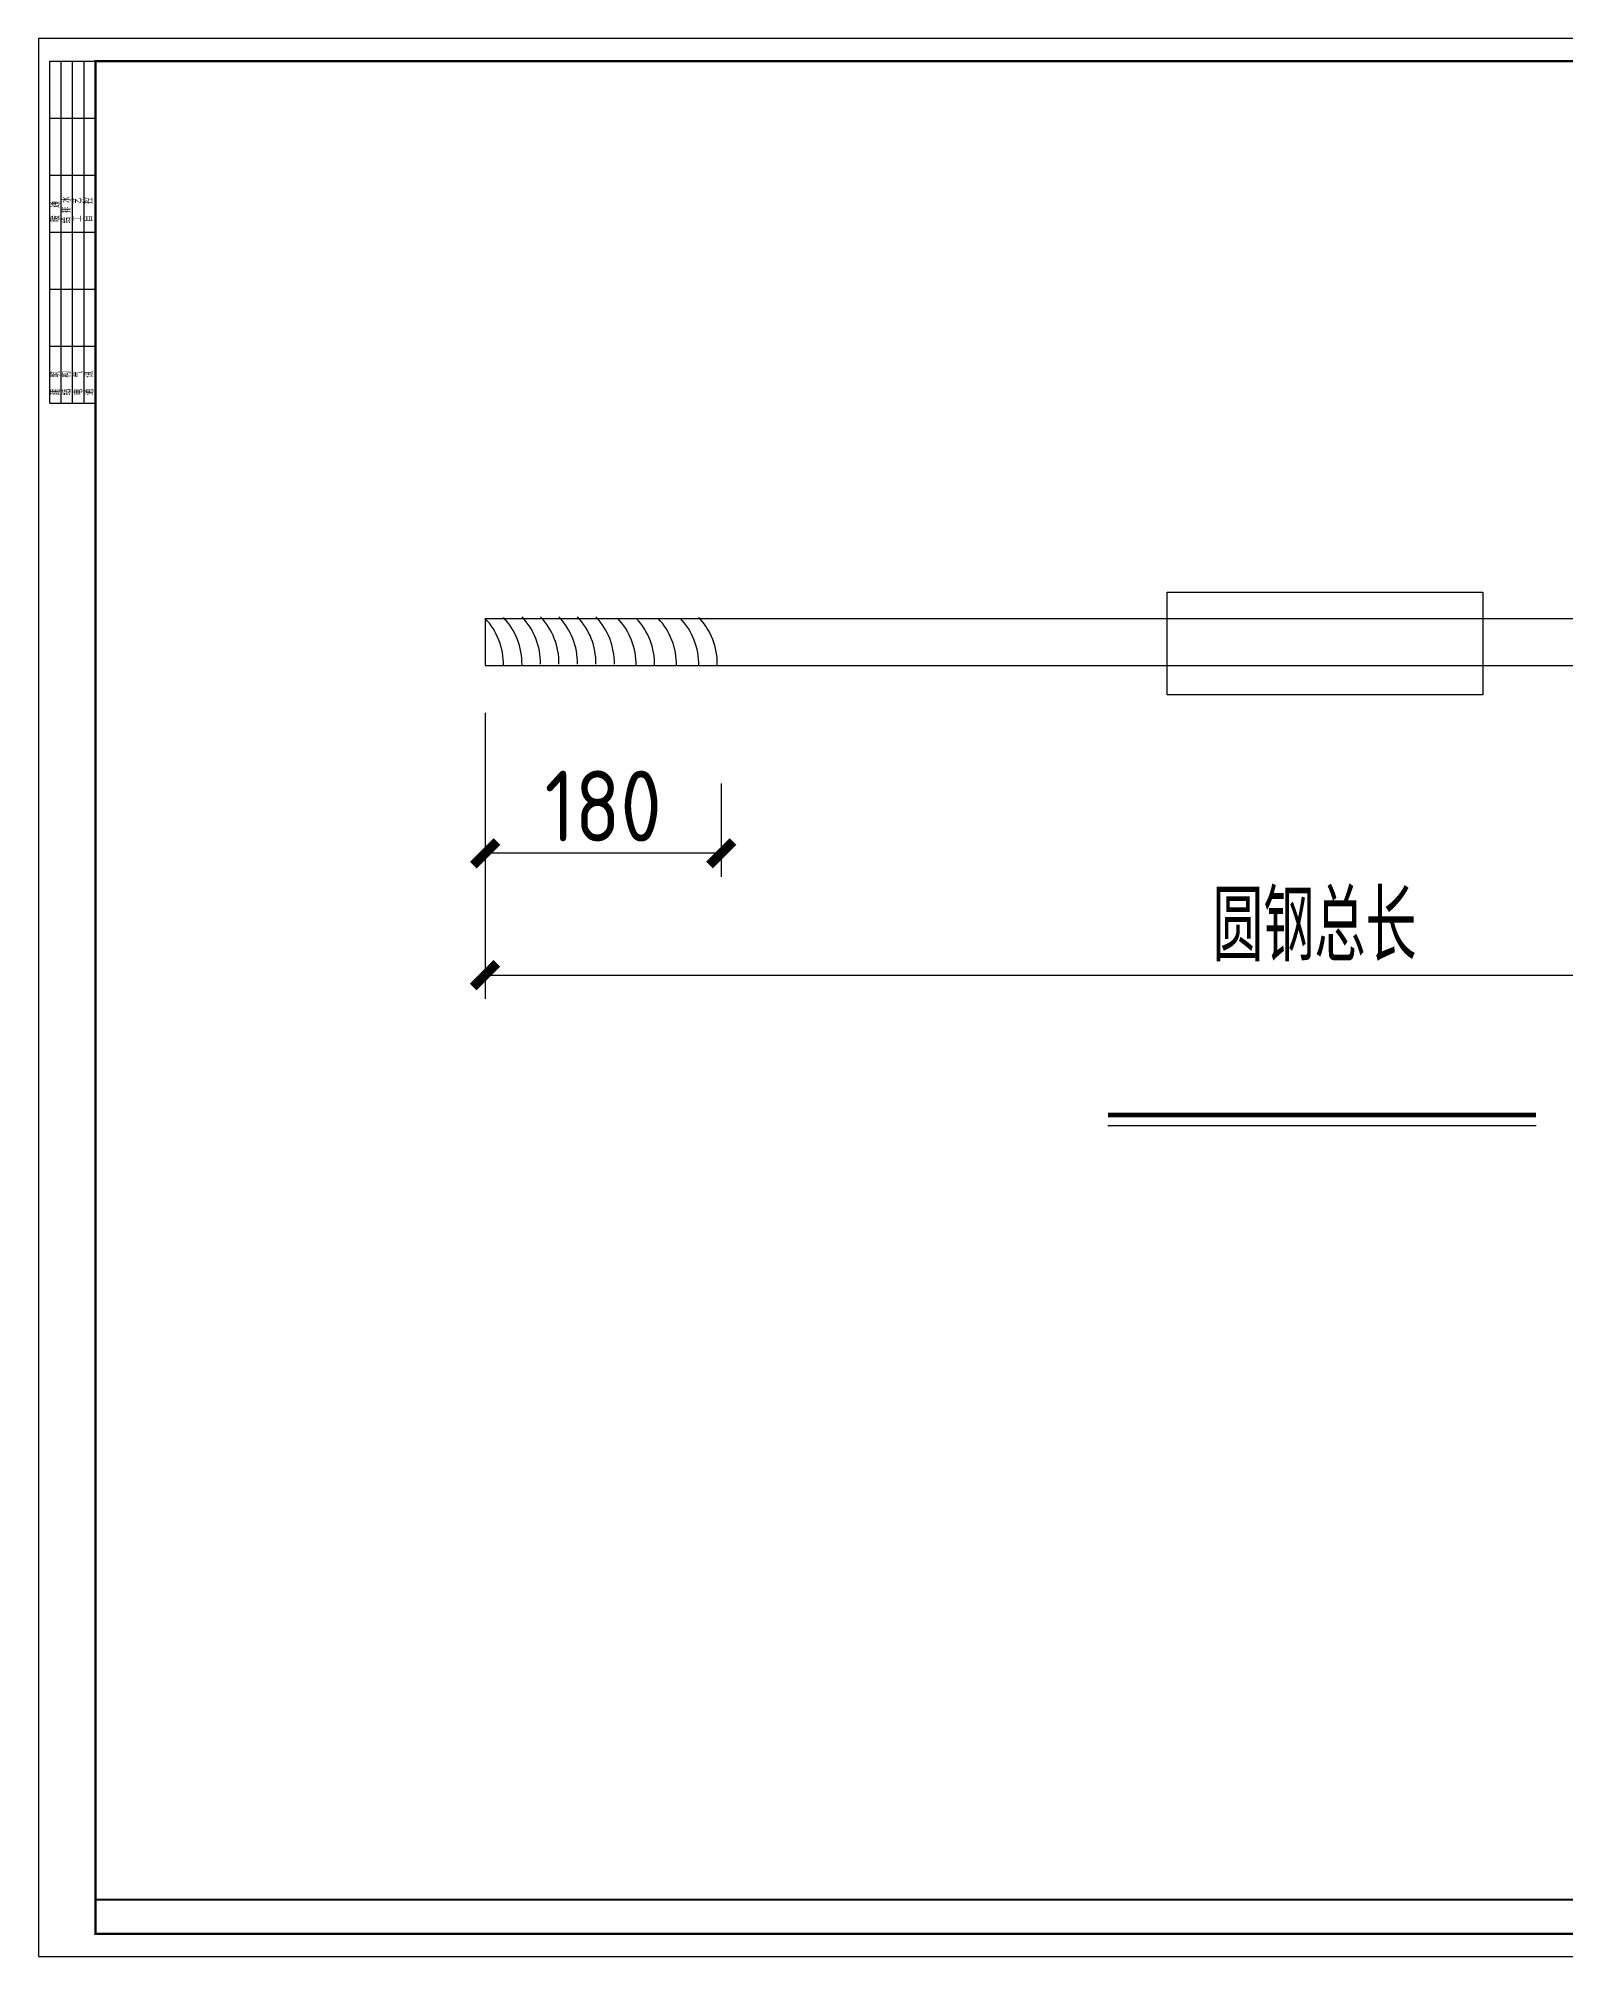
# Model space of a CAD drawing. Extents: x -196983 to 471790, y -783661 to 190401.
# Drawn here: x 215543 to 222008, y -216412 to -208288 of the extents above; entities that cross this region are included whole.
import ezdxf

# ---------------------------------------------------------------- set-up
doc = ezdxf.new("R2010")
doc.units = 0
doc.header["$LTSCALE"] = 1000
doc.header["$MEASUREMENT"] = 0
for name, color, linetype in [('_TCH_MASK', 7, 'Continuous'), ('AXIS', 3, 'Continuous'), ('PUB_TITLE', 4, 'Continuous')]:
    doc.layers.add(name, color=color, linetype=linetype)
doc.styles.get("Standard").update_dxf_attribs({"font": 'gbenor.shx', "bigfont": 'gbcbig.shx'})
doc.dimstyles.get("Standard").update_dxf_attribs({"dimscale": 100, "dimtxt": 3.5, "dimasz": 1, "dimexe": 2.5, "dimexo": 3, "dimgap": 1.5, "dimtad": 1, "dimdec": 0, "dimzin": 0, "dimdsep": 46, "dimtxsty": 'Standard', "dimblk": 'ARCHTICK', "dimcen": 0.09, "dimadec": 0, "dimazin": 0, "dimtfac": 1, "dimtdec": 0, "dimtix": 1, "dimtmove": 2, "dimatfit": 3, "dimfxl": 1, "dimtolj": 1, "dimtzin": 0, "dimarcsym": 0})

# ---------------------------------------------------------------- blocks, each defined once
blk = doc.blocks.new('$titleblk$00000095')
for p, q in [((-150, 20), (-150, 0)), ((-150, 20), (0, 20)), ((-125, 20), (-125, 0)), ((-100, 20), (-100, 0)), ((-75, 20), (-75, 0)), ((-75, 20), (-75, 0)), ((-50, 20), (-50, 0)), ((-25, 20), (-25, 0)), ((0, 20), (0, 0)), ((-150, 15), (-75, 15)), ((-150, 10), (-75, 10)), ((-75, 15), (0, 15)), ((-75, 10), (0, 10)), ((-150, 5), (-75, 5)), ((-75, 5), (0, 5))]:
    blk.add_line(p, q)
at = {"width": 0.8}
for s, p in [('建   筑', (-146.45, 15.65)), ('暖  通', (-70.35, 15.73)), ('结   构', (-146.45, 10.91)), ('电   气', (-146.45, 5.65)), ('给 排 水', (-71.03, 10.9)), ('工   艺', (-70.35, 6.13)), ('通   讯', (-146.45, 0.88)), ('自   控', (-70.35, 1.24))]:
    blk.add_text(s, height=3.509, dxfattribs=at).set_placement(p)
blk = doc.blocks.new('新块')
at = {"layer": 'PUB_TITLE'}
blk.add_lwpolyline([(-47560, 0), (0, 0), (0, 33640), (-47560, 33640)], close=True, dxfattribs=at)
at = {"layer": 'PUB_TITLE', "const_width": 40}
blk.add_lwpolyline([(-46560, 400), (-400, 400), (-400, 33240), (-46560, 33240)], close=True, dxfattribs=at)
at = {"layer": 'PUB_TITLE', "const_width": 32}
blk.add_lwpolyline([(-400, 1000), (-46560, 1000)], dxfattribs=at)
at = {"layer": 'PUB_TITLE', "xscale": 40, "yscale": 40, "zscale": 40, "rotation": 90}
blk.add_blockref('$titleblk$00000095', (-46560, 33240), dxfattribs=at)
for tag, p in [('审定人', (-8147, 838)), ('审核人', (-8147, 641)), ('设计负责人', (-6745, 649)), ('校对', (-6621, 837)), ('工程名称', (-5026, 781)), ('图名', (-3347, 649)), ('日期', (-905, 632)), ('阶段', (-810, 832)), ('项目负责人', (-8228, 444)), ('设计人', (-6659, 447)), ('项目名称', (-5026, 479)), ('图号', (-1657, 502)), ('比例', (-810, 446))]:
    blk.add_attdef(tag, p, '', height=120)
blk = doc.blocks.new('_ArchTick')
at = {"color": 0, "linetype": 'ByBlock', "const_width": 0.4}
blk.add_lwpolyline([(-0.5, -0.5), (0.5, 0.5)], dxfattribs=at)
blk = doc.blocks.new('*D1537')
at = {"layer": 'AXIS', "color": 0, "lineweight": -2}
for p, q in [((217434, -211144.2), (217434, -212355.4)), ((224455.1, -211144.2), (224455.1, -212355.4)), ((217434, -212255.4), (224455.1, -212255.4))]:
    blk.add_line(p, q, dxfattribs=at)
at = {"layer": 'Defpoints', "color": 0}
for p in [(217434, -210944.2), (224455.1, -210944.2), (224455.1, -212255.4)]:
    blk.add_point(p, dxfattribs=at)
at = {"layer": 'AXIS', "color": 0, "lineweight": -2, "xscale": 100, "yscale": 100, "zscale": 100, "rotation": 180}
blk.add_blockref('_ArchTick', (217434, -212255.4), dxfattribs=at)
at = {"layer": 'AXIS', "color": 0, "lineweight": -2, "xscale": 100, "yscale": 100, "zscale": 100}
blk.add_blockref('_ArchTick', (224455.1, -212255.4), dxfattribs=at)
at = {"layer": 'AXIS', "color": 0, "insert": (220944.6, -212047.1), "char_height": 300, "attachment_point": 5}
blk.add_mtext('\\A1;圆钢总长', dxfattribs=at)
blk = doc.blocks.new('*D1536')
at = {"layer": 'AXIS', "color": 0, "lineweight": -2}
for p, q in [((217434, -211444.2), (217434, -211839.2)), ((218434, -211444.2), (218434, -211839.2)), ((218434, -211739.2), (217434, -211739.2))]:
    blk.add_line(p, q, dxfattribs=at)
at = {"layer": 'Defpoints', "color": 0}
for p in [(217434, -211244.2), (218434, -211244.2), (217434, -211739.2)]:
    blk.add_point(p, dxfattribs=at)
at = {"layer": 'AXIS', "color": 0, "lineweight": -2, "xscale": 100, "yscale": 100, "zscale": 100, "rotation": 180}
blk.add_blockref('_ArchTick', (217434, -211739.2), dxfattribs=at)
at = {"layer": 'AXIS', "color": 0, "lineweight": -2, "xscale": 100, "yscale": 100, "zscale": 100}
blk.add_blockref('_ArchTick', (218434, -211739.2), dxfattribs=at)
at = {"layer": 'AXIS', "color": 0, "insert": (217934, -211539.2), "char_height": 300, "attachment_point": 5}
blk.add_mtext('\\A1;180', dxfattribs=at)

msp = doc.modelspace()

# ---------------------------------------------------------------- linework, layer by layer
at = {"color": 1}
for p, q in [((217434, -210744.2), (217434, -210944.2)), ((217434, -210744.2), (224455.1, -210744.2)), ((217434, -210944.2), (224455.1, -210944.2))]:
    msp.add_line(p, q, dxfattribs=at)
msp.add_lwpolyline([(220320.9, -210632.7), (221657.5, -210632.7), (221657.5, -211068.2), (220320.9, -211068.2)], close=True, dxfattribs=at)
at = {"color": 2}
for centre in [(217225.8, -210940.9), (217304, -210937.6), (217382.2, -210934.3), (217460.4, -210934.3), (217538.6, -210934.3), (217616.8, -210934.3), (217695, -210934.3), (217787.2, -210940.9), (217865.4, -210940.9), (217958.1, -210940.9), (218052.3, -210940.9), (218130.6, -210937.6)]:
    msp.add_arc(centre, 286.4, 359.33833, 43.36978, dxfattribs=at)
at = {"layer": 'AXIS', "color": 4}
msp.add_line((221882.8, -212893.2), (220070.3, -212893.2), dxfattribs=at)
at = {"layer": 'AXIS', "color": 4, "const_width": 20}
msp.add_lwpolyline([(220070.3, -212847.9), (221882.8, -212847.9)], dxfattribs=at)

# ---------------------------------------------------------------- block references
at = {"layer": '_TCH_MASK', "color": 0, "lineweight": 15, "xscale": 0.2414909666404128, "yscale": 0.2414909665822051, "zscale": 0.2414909666080561}
msp.add_blockref('新块', (227028.6, -216411.8), dxfattribs=at)

# ---------------------------------------------------------------- dimensions: what is measured, and where the dimension line sits
at = {"layer": 'AXIS', "color": 4}
dim = msp.add_linear_dim(base=(224455.1, -212255.4), p1=(217434, -210944.2), p2=(224455.1, -210944.2), text='圆钢总长', dimstyle='Standard', override={"dimtxt": 3, "dimexe": 1, "dimexo": 2, "dimgap": 0.5, "dimlfac": 0.1}, dxfattribs=at)
dim.commit()
dim.dimension.update_dxf_attribs({"geometry": '*D1537', "text_midpoint": (220944.6, -212047.1)})
dim = msp.add_linear_dim(base=(217434, -211739.2), p1=(218434, -211244.2), p2=(217434, -211244.2), angle=180, text='180', dimstyle='Standard', override={"dimtxt": 3, "dimexe": 1, "dimexo": 2, "dimgap": 0.5, "dimlfac": 0.1}, dxfattribs=at)
dim.commit()
dim.dimension.update_dxf_attribs({"geometry": '*D1536', "text_midpoint": (217934, -211539.2)})

doc.saveas('drawing.dxf')
